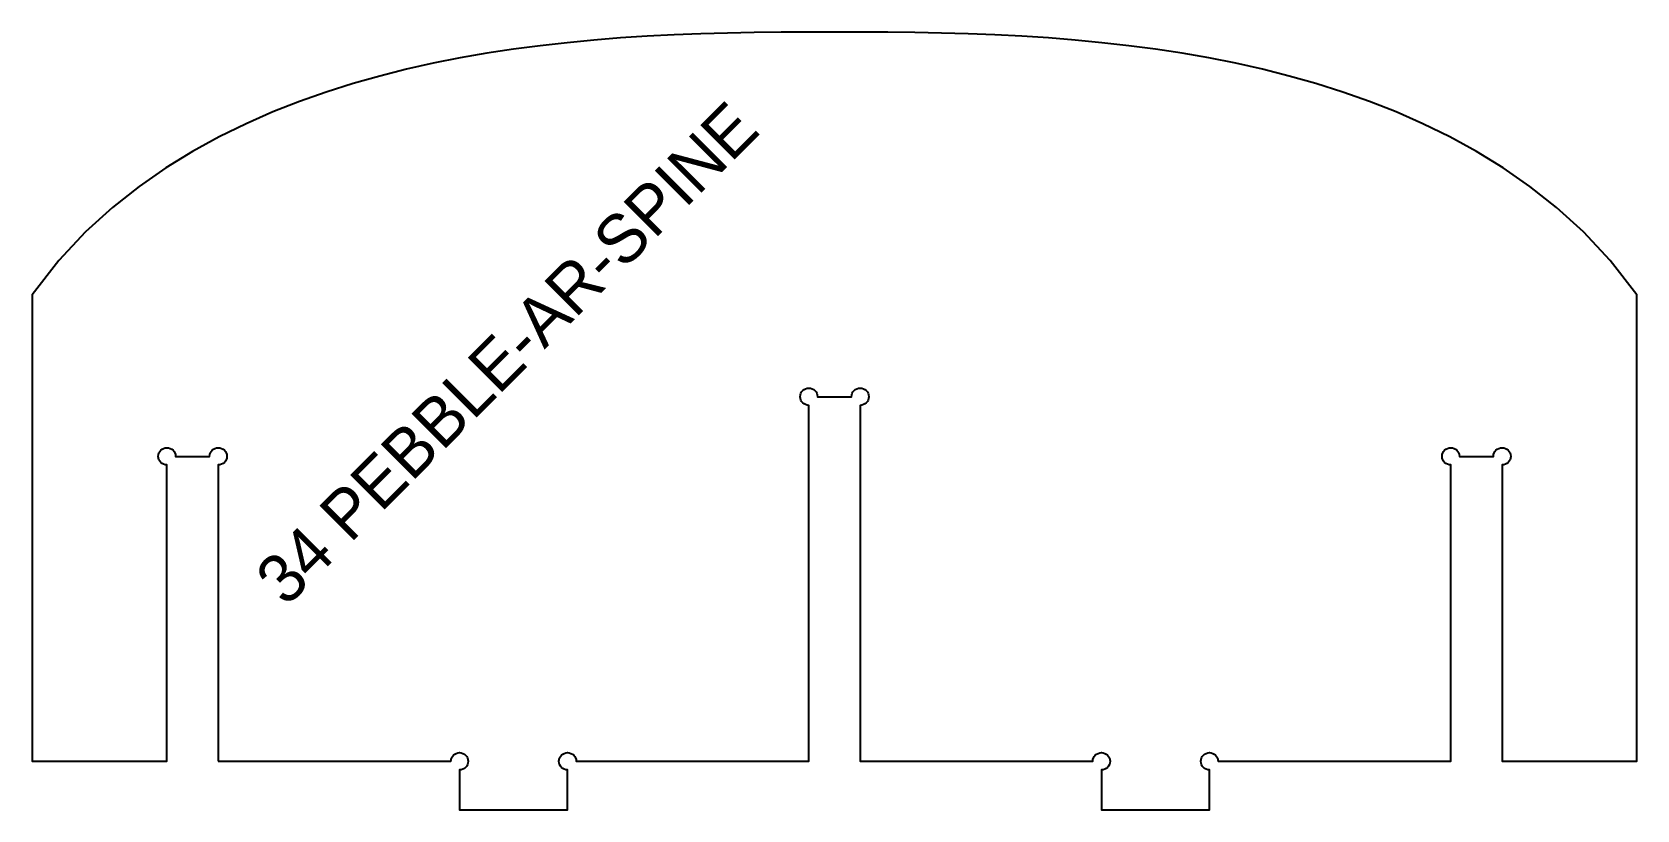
# Model space of a CAD drawing. Header units: millimetres. Extents: x 0 to 594, y 0 to 288.
import ezdxf
from ezdxf.enums import TextEntityAlignment as Align

# ---------------------------------------------------------------- set-up
doc = ezdxf.new("R2010")
doc.units = ezdxf.units.MM
doc.layers.add('CUT', color=1, linetype='Continuous')
doc.layers.add('ENGRAVE-LABEL', color=3, linetype='Continuous')

msp = doc.modelspace()

# ---------------------------------------------------------------- linework, layer by layer
at = {"layer": 'CUT'}
msp.add_lwpolyline([(68.9, 18), (155, 18, -2.41421356), (158.2, 14.8), (158.2, 0), (198.2, 0), (198.2, 14.8, -2.41421356), (201.4, 18), (287.5, 18), (287.5, 149.8, -2.41421356), (290.7, 153), (303.3, 153, -2.41421356), (306.5, 149.8), (306.5, 18), (392.6, 18, -2.41421356), (395.8, 14.8), (395.8, 0), (435.8, 0), (435.8, 14.8, -2.41421356), (439, 18), (525.1, 18), (525.1, 127.7116, -2.41421356), (528.3, 130.9116), (540.9, 130.9116, -2.41421356), (544.1, 127.7116), (544.1, 18), (594, 18), (594, 190.7648), (584.1, 203.4484), (574.2, 214.0066), (564.3, 223.024), (554.4, 230.855), (544.5, 237.7335), (534.6, 243.8233), (524.7, 249.2446), (514.8, 254.089), (504.9, 258.4278), (495, 262.3183), (485.1, 265.8073), (475.2, 268.9338), (465.3, 271.7309), (455.4, 274.2267), (445.5, 276.4459), (435.6, 278.4102), (425.7, 280.139), (415.8, 281.6498), (405.9, 282.9587), (396, 284.0807), (386.1, 285.0297), (376.2, 285.8193), (366.3, 286.4624), (356.4, 286.9719), (346.5, 287.3609), (336.6, 287.6426), (326.7, 287.8309), (316.8, 287.9411), (306.9, 287.9903), (297, 288), (287.1, 287.9903), (277.2, 287.9411), (267.3, 287.8309), (257.4, 287.6426), (247.5, 287.3609), (237.6, 286.9719), (227.7, 286.4624), (217.8, 285.8193), (207.9, 285.0297), (198, 284.0807), (188.1, 282.9587), (178.2, 281.6498), (168.3, 280.139), (158.4, 278.4102), (148.5, 276.4459), (138.6, 274.2267), (128.7, 271.7309), (118.8, 268.9338), (108.9, 265.8073), (99, 262.3183), (89.1, 258.4278), (79.2, 254.089), (69.3, 249.2446), (59.4, 243.8233), (49.5, 237.7335), (39.6, 230.855), (29.7, 223.024), (19.8, 214.0066), (9.9, 203.4484), (0, 190.7648), (0, 18), (49.9, 18), (49.9, 127.7116, -2.41421356), (53.1, 130.9116), (65.7, 130.9116, -2.41421356), (68.9, 127.7116)], format="xyb", close=True, dxfattribs=at)

# ---------------------------------------------------------------- texts
at = {"layer": 'ENGRAVE-LABEL'}
msp.add_text('34 PEBBLE-AR-SPINE', height=18, rotation=45, dxfattribs=at).set_placement((175.6797, 169.1797), align=Align.MIDDLE_CENTER)

doc.saveas('drawing.dxf')
